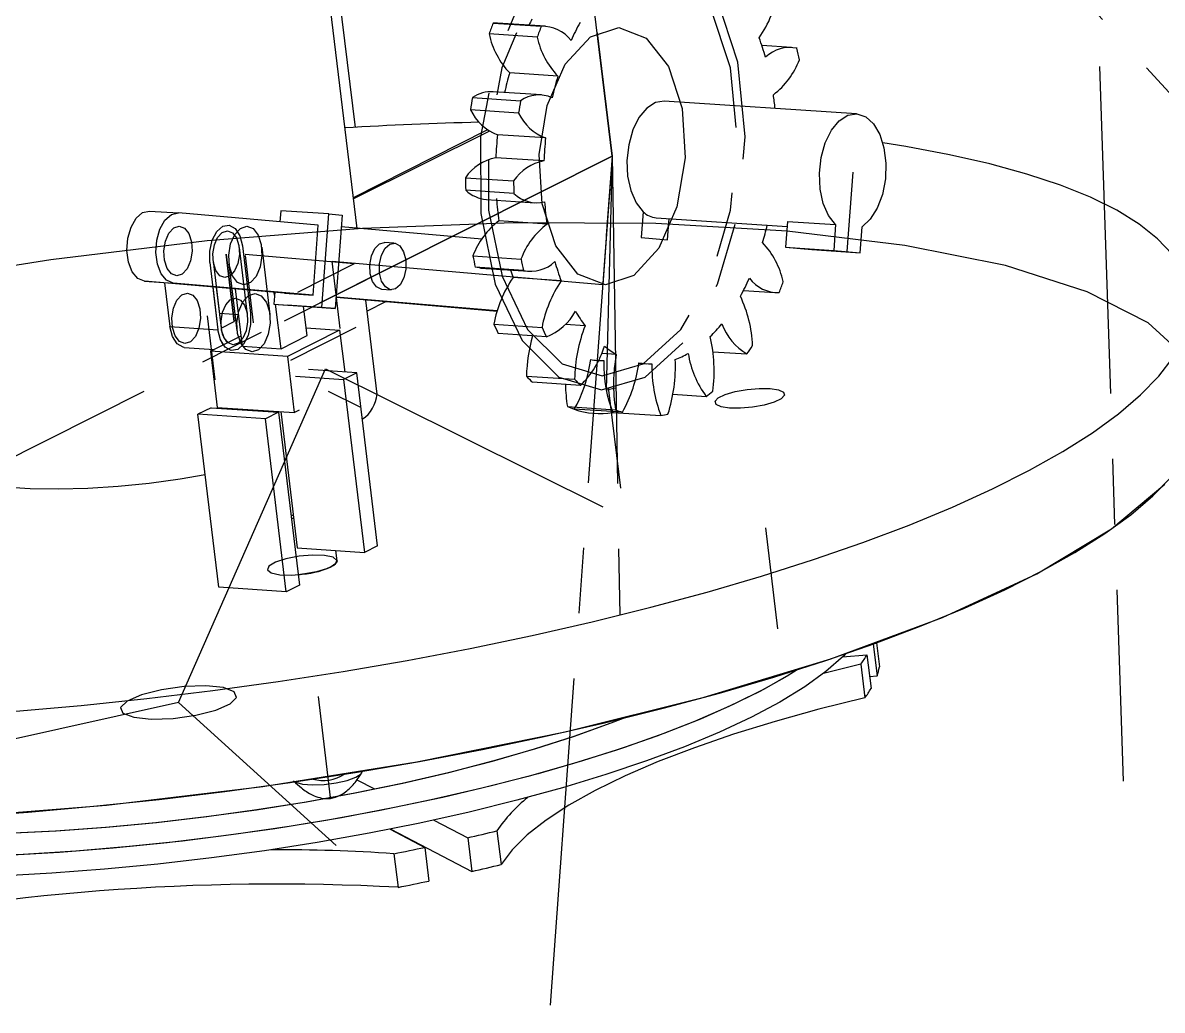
# Model space of a CAD drawing. Header units: millimetres. Extents: x -1795330 to -1787343, y -899964 to -866814.
# Drawn here: x -1787623.4 to -1787579.2, y -899826.58 to -899788.27 of the extents above; entities that cross this region are included whole.
import ezdxf

# ---------------------------------------------------------------- set-up
doc = ezdxf.new("R2010")
doc.units = ezdxf.units.MM
doc.linetypes.add('CENTERX2', pattern=[20.32, 12.7, -2.54, 2.54, -2.54])

msp = doc.modelspace()

# ---------------------------------------------------------------- linework, layer by layer
at = {"color": 7, "linetype": 'Continuous', "lineweight": 25}
for p, q in [((-1787610.497, -899792.326), (-1787613.802, -899764.988)), ((-1787610.431, -899796.246), (-1787612.81, -899776.565)), ((-1787605.156, -899788.281), (-1787603.289, -899788.406)), ((-1787603.125, -899788.405), (-1787604.991, -899788.281)), ((-1787603.445, -899788.827), (-1787605.312, -899788.702)), ((-1787593.576, -899789.228), (-1787594.731, -899789.151)), ((-1787602.646, -899790.341), (-1787604.512, -899790.216)), ((-1787603.283, -899791.07), (-1787605.149, -899790.945)), ((-1787605.956, -899791.171), (-1787604.09, -899791.295)), ((-1787591.058, -899791.803), (-1787598.523, -899791.305)), ((-1787604.167, -899791.77), (-1787606.034, -899791.645)), ((-1787610.576, -899795.046), (-1787605.383, -899792.417)), ((-1787605.298, -899792.473), (-1787610.569, -899795.104)), ((-1787603.12, -899792.738), (-1787604.986, -899792.613)), ((-1787603.185, -899793.631), (-1787605.051, -899793.506)), ((-1787606.226, -899794.283), (-1787604.36, -899794.407)), ((-1787604.352, -899794.889), (-1787606.218, -899794.764)), ((-1787605.409, -899795.129), (-1787603.543, -899795.253)), ((-1787618.483, -899795.574), (-1787617.363, -899795.648)), ((-1787611.934, -899796.116), (-1787617.363, -899795.648)), ((-1787613.394, -899795.564), (-1787613.425, -899795.988)), ((-1787611.527, -899795.688), (-1787613.394, -899795.564)), ((-1787611.792, -899799.31), (-1787611.527, -899795.688)), ((-1787611.527, -899795.688), (-1787611.015, -899795.732)), ((-1787611.015, -899795.732), (-1787611.279, -899799.355)), ((-1787599.339, -899795.6), (-1787599.412, -899796.604)), ((-1787599.339, -899795.6), (-1787599.412, -899796.604)), ((-1787612.132, -899798.833), (-1787611.934, -899796.116)), ((-1787605.596, -899796.662), (-1787611.048, -899796.192)), ((-1787603.065, -899796.079), (-1787604.931, -899795.954)), ((-1787598.826, -899795.835), (-1787593.754, -899796.173)), ((-1787598.387, -899796.693), (-1787598.327, -899795.868)), ((-1787598.387, -899796.693), (-1787598.327, -899795.868)), ((-1787593.74, -899795.974), (-1787593.813, -899796.978)), ((-1787593.74, -899795.974), (-1787591.873, -899796.099)), ((-1787591.873, -899796.099), (-1787591.946, -899797.103)), ((-1787590.921, -899797.191), (-1787590.848, -899796.187)), ((-1787599.412, -899796.604), (-1787598.387, -899796.693)), ((-1787599.412, -899796.604), (-1787598.387, -899796.693)), ((-1787608.991, -899796.818), (-1787609.365, -899796.793)), ((-1787593.813, -899796.978), (-1787592.788, -899797.066)), ((-1787593.813, -899796.978), (-1787591.946, -899797.103)), ((-1787592.788, -899797.066), (-1787590.921, -899797.191)), ((-1787591.946, -899797.103), (-1787590.921, -899797.191)), ((-1787605.94, -899797.312), (-1787604.073, -899797.437)), ((-1787603.981, -899797.879), (-1787605.847, -899797.754)), ((-1787605.64, -899797.787), (-1787603.773, -899797.912)), ((-1787618.681, -899798.29), (-1787617.561, -899798.365)), ((-1787613.252, -899798.758), (-1787618.681, -899798.29)), ((-1787617.897, -899798.358), (-1787617.692, -899800.051)), ((-1787612.132, -899798.833), (-1787617.561, -899798.365)), ((-1787602.514, -899798.281), (-1787604.381, -899798.157)), ((-1787616.026, -899798.519), (-1787615.826, -899800.176)), ((-1787615.891, -899798.531), (-1787615.7, -899800.112)), ((-1787614.874, -899800.815), (-1787615.142, -899798.595)), ((-1787613.624, -899798.726), (-1787613.658, -899799.186)), ((-1787613.632, -899798.835), (-1787613.646, -899798.724)), ((-1787613.252, -899798.758), (-1787612.132, -899798.833)), ((-1787604.995, -899799.447), (-1787611.247, -899798.909)), ((-1787609.486, -899798.605), (-1787609.112, -899798.63)), ((-1787595.444, -899798.653), (-1787594.225, -899798.734)), ((-1787613.658, -899799.186), (-1787611.792, -899799.31)), ((-1787613.658, -899799.186), (-1787613.145, -899799.23)), ((-1787613.381, -899800.914), (-1787613.589, -899799.192)), ((-1787611.279, -899799.355), (-1787613.145, -899799.23)), ((-1787612.369, -899800.406), (-1787612.506, -899799.273)), ((-1787611.792, -899799.31), (-1787611.279, -899799.355)), ((-1787605.002, -899799.469), (-1787611.248, -899798.931)), ((-1787609.654, -899802.671), (-1787610.094, -899799.03)), ((-1787609.324, -899799.096), (-1787610.043, -899799.455)), ((-1787615.77, -899799.531), (-1787615.023, -899799.581)), ((-1787617.692, -899800.051), (-1787615.826, -899800.176)), ((-1787611.107, -899800.197), (-1787613.131, -899801.214)), ((-1787612.405, -899800.11), (-1787611.107, -899800.197)), ((-1787611.107, -899800.197), (-1787610.911, -899801.819)), ((-1787605.125, -899799.964), (-1787603.259, -899800.088)), ((-1787601.588, -899800.023), (-1787602.353, -899799.972)), ((-1787616.118, -899801.015), (-1787614.923, -899800.414)), ((-1787613.381, -899800.914), (-1787612.369, -899800.406)), ((-1787603.09, -899800.447), (-1787604.956, -899800.323)), ((-1787617.136, -899800.866), (-1787615.975, -899800.943)), ((-1787613.131, -899801.214), (-1787616.118, -899801.015)), ((-1787616.118, -899801.015), (-1787615.855, -899803.19)), ((-1787614.874, -899800.815), (-1787613.381, -899800.914)), ((-1787600.377, -899801.133), (-1787600.942, -899801.095)), ((-1787596.628, -899801.029), (-1787595.312, -899801.117)), ((-1787613.131, -899801.214), (-1787612.868, -899803.39)), ((-1787599.507, -899801.476), (-1787599.204, -899801.497)), ((-1787612.818, -899801.98), (-1787610.952, -899802.104)), ((-1787610.446, -899801.85), (-1787612.312, -899801.725)), ((-1787610.446, -899801.85), (-1787610.952, -899802.104)), ((-1787609.634, -899808.561), (-1787610.446, -899801.85)), ((-1787603.861, -899801.977), (-1787601.995, -899802.102)), ((-1787610.952, -899802.104), (-1787610.14, -899808.816)), ((-1787601.767, -899802.342), (-1787603.633, -899802.218)), ((-1787598.181, -899802.676), (-1787596.893, -899802.762)), ((-1787616.095, -899803.202), (-1787616.601, -899803.456)), ((-1787616.095, -899803.202), (-1787613.482, -899803.376)), ((-1787615.855, -899803.19), (-1787612.868, -899803.39)), ((-1787614.201, -899803.301), (-1787614.198, -899803.328)), ((-1787612.868, -899803.39), (-1787612.66, -899803.285)), ((-1787602.273, -899803.155), (-1787600.407, -899803.28)), ((-1787600.142, -899803.379), (-1787602.008, -899803.254)), ((-1787615.789, -899810.168), (-1787616.601, -899803.456)), ((-1787613.988, -899803.631), (-1787616.601, -899803.456)), ((-1787613.482, -899803.376), (-1787613.988, -899803.631)), ((-1787613.176, -899810.342), (-1787613.988, -899803.631)), ((-1787613.482, -899803.376), (-1787612.67, -899810.088)), ((-1787613.392, -899803.355), (-1787612.753, -899808.641)), ((-1787600.515, -899803.383), (-1787598.648, -899803.507)), ((-1787612.906, -899807.379), (-1787612.997, -899807.386)), ((-1787612.753, -899808.641), (-1787610.14, -899808.816)), ((-1787609.634, -899808.561), (-1787610.14, -899808.816)), ((-1787611.208, -899809.144), (-1787611.257, -899808.741)), ((-1787613.176, -899810.342), (-1787615.789, -899810.168)), ((-1787612.67, -899810.088), (-1787613.176, -899810.342)), ((-1787590.413, -899812.375), (-1787590.265, -899813.601)), ((-1787590.285, -899812.328), (-1787590.173, -899813.257)), ((-1787591.603, -899812.869), (-1787590.656, -899812.795)), ((-1787590.656, -899812.795), (-1787590.498, -899814.1)), ((-1787590.89, -899813.15), (-1787592.347, -899813.51)), ((-1787590.89, -899813.15), (-1787590.732, -899814.455)), ((-1787590.556, -899813.624), (-1787590.265, -899813.601)), ((-1787610.44, -899817.638), (-1787609.76, -899817.994)), ((-1787611.514, -899818.318), (-1787611.495, -899818.328)), ((-1787611.501, -899818.305), (-1787611.466, -899818.323)), ((-1787607.455, -899819.202), (-1787606.142, -899819.889)), ((-1787609.154, -899819.555), (-1787607.808, -899820.26)), ((-1787609.126, -899819.549), (-1787605.985, -899821.194)), ((-1787605.005, -899819.615), (-1787604.847, -899820.921)), ((-1787606.142, -899819.889), (-1787605.985, -899821.194)), ((-1787609, -899820.504), (-1787608.843, -899821.81)), ((-1787607.808, -899820.26), (-1787607.65, -899821.565))]:
    msp.add_line(p, q, dxfattribs=at)
at = {"color": 7, "linetype": 'CENTERX2'}
for p, q in [((-1787582.299, -899769.651), (-1787580.722, -899817.686)), ((-1787593.513, -899775.011), (-1787570.926, -899799.756)), ((-1787600.541, -899793.445), (-1787626.381, -899806.436)), ((-1787600.541, -899793.445), (-1787604.076, -899841.892)), ((-1787600.541, -899793.445), (-1787600.767, -899802.506)), ((-1787600.541, -899793.445), (-1787600.243, -899811.424)), ((-1787615.509, -899797.247), (-1787615.194, -899799.858)), ((-1787600.767, -899802.506), (-1787600.392, -899802.434))]:
    msp.add_line(p, q, dxfattribs=at)
at = {"color": 7, "linetype": 'Continuous'}
for p, q in [((-1787600.541, -899793.445), (-1787602.845, -899774.388)), ((-1787600.541, -899793.445), (-1787601.12, -899788.659)), ((-1787601.12, -899788.659), (-1787600.541, -899793.445)), ((-1787600.541, -899793.445), (-1787613.262, -899799.841)), ((-1787609.052, -899797.724), (-1787600.541, -899793.445)), ((-1787600.541, -899793.445), (-1787609.052, -899797.724)), ((-1787600.541, -899793.445), (-1787609.052, -899797.724)), ((-1787600.541, -899793.445), (-1787608.952, -899797.674)), ((-1787600.541, -899793.445), (-1787600.904, -899798.426)), ((-1787600.541, -899793.445), (-1787600.904, -899798.426)), ((-1787600.541, -899793.445), (-1787600.766, -899796.524)), ((-1787591.209, -899794.068), (-1787591.434, -899797.147)), ((-1787615.003, -899796.993), (-1787614.688, -899799.604)), ((-1787614.877, -899796.929), (-1787614.561, -899799.54)), ((-1787614.13, -899796.979), (-1787613.815, -899799.59)), ((-1787616.142, -899797.565), (-1787615.826, -899800.176)), ((-1787616.015, -899797.502), (-1787615.7, -899800.112)), ((-1787615.194, -899799.858), (-1787615.509, -899797.247)), ((-1787610.545, -899797.624), (-1787614.776, -899797.26)), ((-1787614.447, -899799.908), (-1787614.763, -899797.297)), ((-1787611.088, -899800.132), (-1787611.403, -899797.521)), ((-1787611.403, -899797.521), (-1787600.904, -899798.426)), ((-1787615.08, -899800.226), (-1787615.395, -899797.615)), ((-1787610.545, -899797.624), (-1787612.738, -899798.727)), ((-1787611.245, -899798.827), (-1787609.052, -899797.724)), ((-1787609.052, -899797.724), (-1787611.245, -899798.827)), ((-1787616.248, -899799.641), (-1787615.949, -899802.118)), ((-1787615.7, -899800.112), (-1787615.194, -899799.858)), ((-1787610.481, -899800.094), (-1787613.011, -899801.366)), ((-1787617.353, -899814.638), (-1787611.652, -899801.693)), ((-1787611.652, -899801.693), (-1787600.896, -899807.049)), ((-1787600.689, -899802.413), (-1787600.215, -899806.329)), ((-1787611.546, -899802.564), (-1787610.327, -899803.171)), ((-1787594.593, -899807.864), (-1787594.119, -899811.78)), ((-1787617.353, -899814.638), (-1787637.309, -899819.077)), ((-1787617.353, -899814.638), (-1787611.246, -899820.185)), ((-1787617.353, -899814.638), (-1787611.246, -899820.185)), ((-1787611.944, -899814.405), (-1787611.471, -899818.321))]:
    msp.add_line(p, q, dxfattribs=at)
at = {"color": 7, "linetype": 'CENTERX2', "flags": 128}
for points in [[(-1787605.636, -899795.671), (-1787605.079, -899798.404), (-1787604.029, -899800.599), (-1787602.602, -899802.02), (-1787600.951, -899802.511), (-1787599.256, -899802.02), (-1787597.7, -899800.6), (-1787596.452, -899798.404), (-1787595.647, -899795.671), (-1787595.373, -899792.697), (-1787595.658, -899789.804), (-1787596.473, -899787.305), (-1787597.728, -899785.472), (-1787599.288, -899784.503), (-1787600.984, -899784.503), (-1787602.632, -899785.472), (-1787604.054, -899787.305), (-1787605.094, -899789.803), (-1787605.642, -899792.696), (-1787605.636, -899795.671)], [(-1787605.329, -899795.536), (-1787604.805, -899798.105), (-1787603.819, -899800.168), (-1787602.478, -899801.503), (-1787600.927, -899801.965), (-1787599.334, -899801.503), (-1787597.872, -899800.168), (-1787596.699, -899798.105), (-1787595.942, -899795.537), (-1787595.684, -899792.742), (-1787595.953, -899790.023), (-1787596.718, -899787.675), (-1787597.898, -899785.953), (-1787599.364, -899785.042), (-1787600.957, -899785.042), (-1787602.506, -899785.952), (-1787603.842, -899787.675), (-1787604.82, -899790.023), (-1787605.334, -899792.741), (-1787605.329, -899795.536)]]:
    msp.add_lwpolyline(points, dxfattribs=at)
at = {"color": 7, "linetype": 'Continuous', "lineweight": 25, "flags": 128}
for points in [[(-1787604.991, -899788.281), (-1787605.001, -899788.28), (-1787605.156, -899788.281)], [(-1787598.523, -899791.305), (-1787598.861, -899791.36), (-1787599.199, -899791.578), (-1787599.498, -899791.943), (-1787599.736, -899792.429), (-1787599.895, -899792.999), (-1787599.964, -899793.612), (-1787599.938, -899794.221), (-1787599.818, -899794.782), (-1787599.613, -899795.254), (-1787599.339, -899795.6)], [(-1787591.873, -899796.099), (-1787592.148, -899795.752), (-1787592.352, -899795.281), (-1787592.472, -899794.719), (-1787592.499, -899794.11), (-1787592.43, -899793.497), (-1787592.271, -899792.927), (-1787592.033, -899792.441), (-1787591.734, -899792.076), (-1787591.396, -899791.858), (-1787591.044, -899791.804), (-1787590.705, -899791.918), (-1787590.403, -899792.191), (-1787590.16, -899792.603), (-1787589.996, -899793.123), (-1787589.921, -899793.713), (-1787589.942, -899794.33), (-1787590.056, -899794.928), (-1787590.256, -899795.461), (-1787590.527, -899795.892), (-1787590.848, -899796.187)], [(-1787578.82, -899797.241), (-1787579.381, -899796.647), (-1787580.098, -899796.08), (-1787580.967, -899795.544), (-1787581.985, -899795.04), (-1787583.147, -899794.571), (-1787584.45, -899794.138), (-1787585.887, -899793.743), (-1787587.455, -899793.387), (-1787589.145, -899793.073), (-1787590.044, -899792.929)], [(-1787618.681, -899798.29), (-1787618.938, -899798.186), (-1787619.152, -899797.93), (-1787619.298, -899797.554), (-1787619.357, -899797.103), (-1787619.322, -899796.631), (-1787619.198, -899796.196), (-1787619, -899795.849), (-1787618.752, -899795.633), (-1787618.483, -899795.574)], [(-1787617.561, -899798.365), (-1787617.818, -899798.261), (-1787618.032, -899798.005), (-1787618.178, -899797.629), (-1787618.237, -899797.177), (-1787618.202, -899796.706), (-1787618.079, -899796.27), (-1787617.881, -899795.924), (-1787617.632, -899795.708), (-1787617.363, -899795.648)], [(-1787609.938, -899797.655), (-1787609.873, -899797.312), (-1787609.741, -899797.027), (-1787609.56, -899796.846), (-1787609.365, -899796.793)], [(-1787609.558, -899797.978), (-1787609.56, -899797.626), (-1787609.484, -899797.288), (-1787609.343, -899797.017), (-1787609.157, -899796.854), (-1787608.955, -899796.823), (-1787608.768, -899796.929), (-1787608.625, -899797.156), (-1787608.546, -899797.47), (-1787608.544, -899797.822), (-1787608.62, -899798.159), (-1787608.761, -899798.431), (-1787608.947, -899798.594), (-1787609.148, -899798.625), (-1787609.335, -899798.519), (-1787609.479, -899798.292), (-1787609.558, -899797.978)], [(-1787609.486, -899798.605), (-1787609.491, -899798.605), (-1787609.682, -899798.519), (-1787609.834, -899798.308), (-1787609.924, -899798.005), (-1787609.938, -899797.655)], [(-1787605.64, -899797.787), (-1787605.694, -899797.782), (-1787605.847, -899797.754)], [(-1787617.136, -899800.866), (-1787617.181, -899800.86), (-1787617.414, -899800.727), (-1787617.594, -899800.443), (-1787617.692, -899800.051)], [(-1787615.621, -899800.765), (-1787615.728, -899800.568), (-1787615.826, -899800.176)], [(-1787623.666, -899814.975), (-1787621.127, -899814.752), (-1787618.579, -899814.484), (-1787616.031, -899814.175), (-1787613.493, -899813.825), (-1787610.976, -899813.434), (-1787608.489, -899813.006), (-1787606.042, -899812.541), (-1787603.645, -899812.041), (-1787601.307, -899811.509), (-1787599.038, -899810.946), (-1787596.847, -899810.355), (-1787594.741, -899809.738), (-1787592.73, -899809.097), (-1787590.821, -899808.435), (-1787589.022, -899807.755), (-1787587.341, -899807.059), (-1787585.782, -899806.35), (-1787584.354, -899805.63), (-1787583.061, -899804.904), (-1787581.908, -899804.173), (-1787580.901, -899803.44), (-1787580.043, -899802.708), (-1787579.337, -899801.981), (-1787578.786, -899801.26)], [(-1787596.51, -899803.075), (-1787596.547, -899802.955), (-1787596.422, -899802.821), (-1787596.149, -899802.689), (-1787595.762, -899802.575), (-1787595.307, -899802.493), (-1787594.839, -899802.452), (-1787594.415, -899802.458), (-1787594.086, -899802.509), (-1787593.891, -899802.601), (-1787593.854, -899802.72), (-1787593.979, -899802.854), (-1787594.252, -899802.986), (-1787594.639, -899803.1), (-1787595.094, -899803.182), (-1787595.561, -899803.223), (-1787595.985, -899803.217), (-1787596.315, -899803.166), (-1787596.51, -899803.075)], [(-1787626.8, -899805.707), (-1787626.491, -899805.828), (-1787625.823, -899806.018), (-1787625.027, -899806.167), (-1787624.118, -899806.274), (-1787623.112, -899806.336), (-1787622.026, -899806.352), (-1787620.88, -899806.322), (-1787619.695, -899806.246), (-1787618.492, -899806.125), (-1787617.291, -899805.963), (-1787616.317, -899805.799)], [(-1787625.712, -899819.071), (-1787623.193, -899818.891), (-1787620.654, -899818.667), (-1787618.106, -899818.4), (-1787615.557, -899818.091), (-1787613.02, -899817.74), (-1787610.502, -899817.35), (-1787608.015, -899816.922), (-1787605.569, -899816.457), (-1787603.172, -899815.957), (-1787600.834, -899815.425), (-1787598.565, -899814.862), (-1787596.373, -899814.271), (-1787594.268, -899813.654), (-1787592.257, -899813.013), (-1787590.348, -899812.351), (-1787588.549, -899811.671), (-1787586.867, -899810.975), (-1787585.309, -899810.266), (-1787583.881, -899809.546), (-1787582.588, -899808.82), (-1787581.435, -899808.088), (-1787580.428, -899807.356), (-1787579.569, -899806.624), (-1787578.863, -899805.897)], [(-1787612.891, -899807.497), (-1787612.921, -899807.5), (-1787612.982, -899807.505)], [(-1787611.208, -899809.144), (-1787611.214, -899809.19), (-1787611.339, -899809.324), (-1787611.612, -899809.456), (-1787611.999, -899809.57), (-1787612.454, -899809.652), (-1787612.72, -899809.681)], [(-1787611.208, -899809.144), (-1787611.249, -899809.247), (-1787611.441, -899809.382)], [(-1787591.487, -899812.753), (-1787591.57, -899812.836), (-1787592.245, -899813.431), (-1787593.068, -899814.026), (-1787594.035, -899814.62), (-1787595.139, -899815.208), (-1787596.374, -899815.787), (-1787597.732, -899816.354), (-1787599.207, -899816.906), (-1787600.789, -899817.438), (-1787602.468, -899817.948), (-1787604.236, -899818.433), (-1787606.081, -899818.89), (-1787607.993, -899819.317), (-1787609.961, -899819.711), (-1787611.973, -899820.069), (-1787614.017, -899820.39), (-1787616.081, -899820.671), (-1787618.154, -899820.911), (-1787620.222, -899821.109), (-1787622.275, -899821.264), (-1787624.299, -899821.374)], [(-1787593.358, -899813.371), (-1787593.61, -899813.529), (-1787594.645, -899814.121), (-1787595.814, -899814.706), (-1787597.111, -899815.28), (-1787598.528, -899815.84), (-1787600.057, -899816.383), (-1787601.689, -899816.906), (-1787603.414, -899817.404), (-1787605.222, -899817.877), (-1787607.103, -899818.32), (-1787609.046, -899818.731), (-1787611.038, -899819.108), (-1787613.069, -899819.448), (-1787615.126, -899819.75), (-1787617.198, -899820.012), (-1787619.272, -899820.231), (-1787621.336, -899820.408), (-1787623.377, -899820.541), (-1787625.384, -899820.628)], [(-1787593.358, -899813.371), (-1787593.747, -899813.613), (-1787594.813, -899814.21), (-1787596.015, -899814.8), (-1787597.347, -899815.378), (-1787598.8, -899815.941), (-1787600.366, -899816.486), (-1787602.035, -899817.01), (-1787603.797, -899817.509), (-1787605.642, -899817.98), (-1787607.559, -899818.42), (-1787609.536, -899818.828), (-1787611.561, -899819.2), (-1787613.622, -899819.534), (-1787615.706, -899819.828), (-1787617.802, -899820.08), (-1787619.897, -899820.289), (-1787621.977, -899820.454), (-1787624.031, -899820.574)], [(-1787590.732, -899814.455), (-1787592.516, -899814.901), (-1787594.22, -899815.375), (-1787595.834, -899815.873), (-1787597.347, -899816.394), (-1787598.751, -899816.932), (-1787600.035, -899817.486), (-1787601.193, -899818.051), (-1787602.216, -899818.624), (-1787603.098, -899819.201), (-1787603.833, -899819.779), (-1787604.418, -899820.353), (-1787604.847, -899820.921)], [(-1787633.96, -899819.342), (-1787632.648, -899819.498), (-1787631.082, -899819.632), (-1787629.426, -899819.72), (-1787627.689, -899819.763), (-1787625.886, -899819.76), (-1787624.026, -899819.71), (-1787622.123, -899819.616), (-1787620.19, -899819.476), (-1787618.239, -899819.292), (-1787616.283, -899819.065), (-1787614.336, -899818.798), (-1787612.411, -899818.49), (-1787610.52, -899818.145), (-1787608.677, -899817.765), (-1787606.893, -899817.353), (-1787605.18, -899816.91), (-1787603.55, -899816.441), (-1787602.014, -899815.948), (-1787600.582, -899815.434), (-1787600.104, -899815.249)], [(-1787633.96, -899819.342), (-1787632.625, -899819.5), (-1787631.058, -899819.633), (-1787629.401, -899819.721), (-1787627.665, -899819.763), (-1787625.861, -899819.759), (-1787624.002, -899819.709), (-1787622.099, -899819.614), (-1787620.167, -899819.474), (-1787618.216, -899819.29), (-1787616.262, -899819.063), (-1787614.316, -899818.795), (-1787612.392, -899818.487), (-1787610.502, -899818.142), (-1787608.66, -899817.762), (-1787606.877, -899817.349), (-1787605.166, -899816.906), (-1787603.538, -899816.437), (-1787602.003, -899815.944), (-1787600.573, -899815.431), (-1787600.104, -899815.249)], [(-1787612.849, -899817.715), (-1787612.81, -899817.736), (-1787612.546, -899817.809), (-1787612.165, -899817.839), (-1787611.713, -899817.822), (-1787611.244, -899817.76), (-1787610.816, -899817.661), (-1787610.479, -899817.537), (-1787610.275, -899817.402), (-1787610.224, -899817.304)]]:
    msp.add_lwpolyline(points, dxfattribs=at)
at = {"color": 7, "linetype": 'Continuous', "flags": 128}
for points in [[(-1787603.372, -899793.384), (-1787603.057, -899791.48), (-1787602.358, -899789.876), (-1787601.384, -899788.815), (-1787600.281, -899788.459), (-1787599.217, -899788.862), (-1787598.355, -899789.963), (-1787597.826, -899791.594), (-1787597.71, -899793.506), (-1787598.025, -899795.41), (-1787598.724, -899797.014), (-1787599.698, -899798.075), (-1787600.801, -899798.431), (-1787601.865, -899798.028), (-1787602.727, -899796.927), (-1787603.256, -899795.297), (-1787603.372, -899793.384)], [(-1787578.239, -899801.298), (-1787579.746, -899799.913), (-1787582.112, -899798.702), (-1787585.283, -899797.692), (-1787589.19, -899796.904), (-1787593.745, -899796.357), (-1787598.846, -899796.063), (-1787604.379, -899796.028), (-1787610.221, -899796.254), (-1787616.241, -899796.735), (-1787622.305, -899797.46), (-1787628.276, -899798.413)], [(-1787617.924, -899797.111), (-1787617.863, -899796.742), (-1787617.728, -899796.431), (-1787617.539, -899796.225), (-1787617.325, -899796.156), (-1787617.119, -899796.234), (-1787616.952, -899796.448), (-1787616.849, -899796.764), (-1787616.827, -899797.135), (-1787616.888, -899797.504), (-1787617.023, -899797.815), (-1787617.212, -899798.02), (-1787617.426, -899798.09), (-1787617.632, -899798.011), (-1787617.799, -899797.798), (-1787617.902, -899797.482), (-1787617.924, -899797.111)], [(-1787616.142, -899797.565), (-1787616.144, -899797.125), (-1787616.049, -899796.703), (-1787615.873, -899796.364), (-1787615.641, -899796.16), (-1787615.389, -899796.121), (-1787615.155, -899796.253), (-1787614.975, -899796.537), (-1787614.877, -899796.929)], [(-1787615.406, -899797.283), (-1787615.334, -899796.851), (-1787615.176, -899796.486), (-1787614.954, -899796.245), (-1787614.703, -899796.164), (-1787614.462, -899796.256), (-1787614.266, -899796.506), (-1787614.146, -899796.876), (-1787614.119, -899797.311), (-1787614.191, -899797.744), (-1787614.35, -899798.108), (-1787614.571, -899798.349), (-1787614.822, -899798.43), (-1787615.063, -899798.339), (-1787615.259, -899798.089), (-1787615.38, -899797.718), (-1787615.406, -899797.283)], [(-1787616.024, -899797.236), (-1787615.967, -899796.89), (-1787615.84, -899796.598), (-1787615.662, -899796.406), (-1787615.462, -899796.341), (-1787615.268, -899796.414), (-1787615.112, -899796.614), (-1787615.016, -899796.911), (-1787614.994, -899797.259), (-1787615.052, -899797.605), (-1787615.179, -899797.896), (-1787615.356, -899798.089), (-1787615.557, -899798.154), (-1787615.75, -899798.081), (-1787615.907, -899797.881), (-1787616.003, -899797.584), (-1787616.024, -899797.236)], [(-1787617.616, -899799.721), (-1787617.554, -899799.347), (-1787617.417, -899799.032), (-1787617.226, -899798.823), (-1787617.009, -899798.753), (-1787616.8, -899798.832), (-1787616.63, -899799.049), (-1787616.526, -899799.369), (-1787616.503, -899799.745), (-1787616.565, -899800.12), (-1787616.703, -899800.435), (-1787616.894, -899800.644), (-1787617.111, -899800.714), (-1787617.32, -899800.634), (-1787617.49, -899800.418), (-1787617.594, -899800.097), (-1787617.616, -899799.721)], [(-1787615.09, -899799.894), (-1787615.019, -899799.461), (-1787614.86, -899799.097), (-1787614.639, -899798.856), (-1787614.388, -899798.775), (-1787614.146, -899798.866), (-1787613.95, -899799.116), (-1787613.83, -899799.487), (-1787613.804, -899799.922), (-1787613.875, -899800.354), (-1787614.034, -899800.719), (-1787614.256, -899800.96), (-1787614.506, -899801.041), (-1787614.748, -899800.949), (-1787614.944, -899800.699), (-1787615.064, -899800.329), (-1787615.09, -899799.894)], [(-1787615.708, -899799.847), (-1787615.651, -899799.501), (-1787615.524, -899799.209), (-1787615.347, -899799.016), (-1787615.146, -899798.951), (-1787614.953, -899799.025), (-1787614.796, -899799.225), (-1787614.7, -899799.521), (-1787614.679, -899799.869), (-1787614.736, -899800.215), (-1787614.863, -899800.507), (-1787615.04, -899800.7), (-1787615.241, -899800.765), (-1787615.434, -899800.691), (-1787615.591, -899800.491), (-1787615.687, -899800.195), (-1787615.708, -899799.847)], [(-1787614.561, -899799.54), (-1787614.559, -899799.98), (-1787614.653, -899800.402), (-1787614.83, -899800.741), (-1787615.062, -899800.946), (-1787615.314, -899800.985), (-1787615.548, -899800.852), (-1787615.728, -899800.568), (-1787615.826, -899800.176)], [(-1787602.014, -899803.264), (-1787601.9, -899803.06), (-1787601.795, -899802.843), (-1787601.699, -899802.614), (-1787601.612, -899802.374), (-1787601.536, -899802.124), (-1787601.47, -899801.867), (-1787601.415, -899801.603), (-1787601.371, -899801.334)], [(-1787601.371, -899801.334), (-1787601.308, -899801.345), (-1787601.245, -899801.354), (-1787601.182, -899801.362), (-1787601.119, -899801.368), (-1787601.056, -899801.373), (-1787600.992, -899801.376), (-1787600.929, -899801.377), (-1787600.865, -899801.377)], [(-1787600.865, -899801.377), (-1787600.861, -899801.65), (-1787600.845, -899801.92), (-1787600.817, -899802.186), (-1787600.778, -899802.445), (-1787600.727, -899802.697), (-1787600.666, -899802.94), (-1787600.593, -899803.173), (-1787600.51, -899803.394)], [(-1787602.014, -899803.264), (-1787601.829, -899803.319), (-1787601.644, -899803.363), (-1787601.457, -899803.396), (-1787601.269, -899803.418), (-1787601.08, -899803.428), (-1787600.89, -899803.428), (-1787600.7, -899803.416), (-1787600.51, -899803.394)], [(-1787596.974, -899814.438), (-1787592.055, -899812.946), (-1787587.72, -899811.336), (-1787584.066, -899809.644), (-1787581.174, -899807.908), (-1787579.109, -899806.167)], [(-1787612.157, -899808.921), (-1787612.681, -899808.965), (-1787613.188, -899809.061), (-1787613.599, -899809.195), (-1787613.852, -899809.346), (-1787613.908, -899809.491), (-1787613.759, -899809.608), (-1787613.428, -899809.68), (-1787612.965, -899809.695), (-1787612.44, -899809.65), (-1787611.933, -899809.554), (-1787611.522, -899809.42), (-1787611.27, -899809.269), (-1787611.213, -899809.124), (-1787611.362, -899809.007), (-1787611.693, -899808.935), (-1787612.157, -899808.921)], [(-1787619.094, -899815.214), (-1787618.411, -899815.284), (-1787617.567, -899815.256), (-1787616.691, -899815.134), (-1787615.915, -899814.936), (-1787615.359, -899814.693), (-1787615.106, -899814.441), (-1787615.195, -899814.22), (-1787615.613, -899814.062), (-1787616.296, -899813.991), (-1787617.14, -899814.019), (-1787618.016, -899814.142), (-1787618.791, -899814.339), (-1787619.348, -899814.583), (-1787619.601, -899814.834), (-1787619.511, -899815.056), (-1787619.094, -899815.214)], [(-1787626.169, -899819.099), (-1787620.149, -899818.618), (-1787614.085, -899817.893), (-1787608.113, -899816.939), (-1787602.367, -899815.779), (-1787596.974, -899814.438)]]:
    msp.add_lwpolyline(points, dxfattribs=at)
at = {"color": 7, "linetype": 'Continuous', "lineweight": 25}
for centre, radius, start, end in [((-1787598.725, -899786.199), 4.712, 325.6441, 349.5809), ((-1787592.191, -899793.325), 13.911, 158.7423, 160.5893), ((-1787595.943, -899792.428), 8.821, 150.8762, 152.5518), ((-1787593.694, -899792.757), 9.255, 150.9284, 155.7572), ((-1787602.197, -899788.026), 3.187, 192.2522, 223.4134), ((-1787590.325, -899793.45), 13.911, 158.7423, 160.5893), ((-1787603.246, -899789.804), 1.399, 37.3022, 91.7897), ((-1787600.331, -899788.15), 3.187, 192.2522, 223.4134), ((-1787603.749, -899792.184), 9.514, 15.7239, 20.4645), ((-1787593.65, -899790.598), 1.367, 78.1158, 133.4742), ((-1787607.222, -899792.404), 14.205, 10.9624, 12.7838), ((-1787596.157, -899788.616), 3.079, 307.4463, 339.3442), ((-1787592.48, -899793.803), 12.556, 163.4018, 166.9832), ((-1787590.587, -899793.935), 12.583, 163.4039, 167.3382), ((-1787605.214, -899792.269), 1.326, 87.171, 124.0169), ((-1787589.095, -899794.177), 17.127, 169.8891, 171.497), ((-1787587.228, -899794.302), 17.127, 169.8891, 171.497), ((-1787603.371, -899792.329), 1.259, 66.2677, 124.8133), ((-1787606.754, -899792.857), 12.598, 5.7614, 8.1963), ((-1787604.327, -899790.849), 1.883, 205.0033, 249.5134), ((-1787602.461, -899790.974), 1.883, 205.0033, 249.5134), ((-1787602.446, -899930.046), 137.955, 91.35158, 93.51401), ((-1787591.051, -899794.079), 14.012, 173.9961, 177.6581), ((-1787589.185, -899794.203), 14.012, 173.9961, 177.6581), ((-1787604.715, -899795.291), 1.817, 100.6657, 146.2693), ((-1787602.849, -899795.416), 1.817, 100.6657, 146.2693), ((-1787588.979, -899794.238), 17.247, 180.149, 181.7494), ((-1787587.112, -899794.362), 17.247, 180.149, 181.7494), ((-1787605.291, -899793.786), 1.348, 226.538, 264.9661), ((-1787603.461, -899793.977), 1.275, 225.6367, 283.6905), ((-1787592.301, -899794.138), 12.76, 184.2852, 188.1829), ((-1787590.434, -899794.263), 12.76, 184.2852, 188.1829), ((-1787598.752, -899794.995), 0.843, 225.9223, 264.9824), ((-1787603.059, -899798.399), 3.079, 127.4463, 159.3442), ((-1787601.193, -899798.523), 3.079, 127.4463, 159.3442), ((-1787606.669, -899793.231), 12.486, 343.3944, 346.6109), ((-1787597.019, -899798.989), 3.187, 12.2522, 43.4134), ((-1787591.994, -899794.611), 14.205, 190.9624, 192.7838), ((-1787590.127, -899794.736), 14.205, 190.9624, 192.7838), ((-1787603.699, -899796.542), 1.367, 258.1158, 313.4742), ((-1787593.601, -899794.955), 9.514, 195.7239, 200.4645), ((-1787595.821, -899794.955), 9.139, 198.5626, 200.5096), ((-1787600.491, -899800.816), 4.712, 145.6441, 169.5809), ((-1787598.624, -899800.941), 4.712, 145.6441, 169.5809), ((-1787603.655, -899794.383), 9.255, 330.9284, 335.7572), ((-1787594.104, -899797.335), 1.399, 217.3022, 271.7897), ((-1787607.025, -899793.69), 13.911, 338.7423, 340.5893), ((-1787599.912, -899800.969), 4.822, 2.1122, 25.6806), ((-1787603.862, -899798.419), 2.171, 290.8344, 331.2485), ((-1787596.847, -899796.483), 5.917, 210.2411, 216.7487), ((-1787614.878, -899800.088), 0.822, 181.6978, 225.9609), ((-1787596.335, -899796.05), 9.622, 204.0013, 206.363), ((-1787594.469, -899796.175), 9.622, 204.0013, 206.363), ((-1787596.004, -899802.195), 5.992, 158.7442, 179.1072), ((-1787600.708, -899796.361), 5.696, 314.2549, 320.9296), ((-1787594.171, -899799.174), 2.253, 200.1778, 239.5788), ((-1787597.651, -899802.097), 6.211, 164.256, 178.897), ((-1787602.63, -899801.783), 6.048, 352.5891, 12.8249), ((-1787604.299, -899799.755), 3.62, 314.3774, 342.9719), ((-1787598.673, -899798.166), 3.421, 230.7451, 240.1231), ((-1787594.244, -899802.291), 6.241, 169.304, 189.1158), ((-1787599.238, -899798.227), 3.308, 290.2959, 299.8876), ((-1787593.897, -899800.532), 3.735, 188.6715, 216.6697), ((-1787602.923, -899795.768), 9.303, 324.9001, 327.3153), ((-1787604.688, -899800.805), 5.224, 330.4839, 352.8143), ((-1787599.034, -899798.946), 2.556, 259.3814, 270.7735), ((-1787593.678, -899801.605), 5.322, 178.8885, 200.943), ((-1787604.298, -899801.587), 6.213, 342.5025, 2.3758), ((-1787599.665, -899798.23), 5.626, 221.7628, 225.1404), ((-1787596.397, -899802.191), 5.955, 181.08, 189.3159), ((-1787597.799, -899798.354), 5.626, 221.7628, 225.1404), ((-1787610.956, -899802.567), 1.306, 303.8779, 355.4344), ((-1787600.046, -899798.365), 5.411, 305.6403, 309.1069), ((-1787600.918, -899799.933), 3.496, 247.1974, 251.8362), ((-1787599.052, -899800.057), 3.496, 247.1974, 251.8362), ((-1787599.149, -899800.119), 3.425, 278.3957, 283.0978), ((-1787612.976, -899805.692), 3.997, 273.6845, 292.5925), ((-1787594.02, -899810.829), 3.896, 323.4464, 329.7009), ((-1787592.422, -899812.838), 2.288, 340.5275, 349.4481), ((-1787593.862, -899812.135), 3.896, 323.4464, 329.7009), ((-1787611.749, -899816.139), 1.525, 254.7671, 303.0278), ((-1787600.166, -899822.88), 5.837, 128.6517, 145.9994), ((-1787624.554, -899740.831), 81.174, 283.10954, 283.9353), ((-1787613.447, -899885.172), 64.821, 86.06663, 90.28092), ((-1787626.791, -899730.808), 91.443, 281.21837, 281.98109), ((-1787624.396, -899742.136), 81.174, 283.10954, 283.9353), ((-1787613.558, -899909.823), 88.14, 86.93322, 101.99112), ((-1787626.633, -899732.114), 91.443, 281.21837, 281.98109)]:
    msp.add_arc(centre, radius, start, end, dxfattribs=at)
for points, knots in [([(-1787611.467, -899818.358), (-1787611.336, -899818.327), (-1787611.123, -899818.277), (-1787610.813, -899818.07), (-1787610.518, -899817.78), (-1787610.339, -899817.508), (-1787610.243, -899817.362)], [0, 0, 0, 0, 0.241694, 0.395128, 0.677059, 1, 1, 1, 1]), ([(-1787612.892, -899817.682), (-1787612.794, -899817.774), (-1787612.575, -899817.98), (-1787612.235, -899818.206), (-1787611.887, -899818.34), (-1787611.643, -899818.373), (-1787611.505, -899818.361), (-1787611.467, -899818.358)], [0, 0, 0, 0, 0.249277, 0.558362, 0.747557, 0.930631, 1, 1, 1, 1])]:
    msp.add_open_spline(points, degree=3, knots=knots, dxfattribs=at)
at = {"color": 7, "linetype": 'Continuous'}
for p in [(-1787615.351, -899798.553), (-1787611.245, -899798.827)]:
    msp.add_point(p, dxfattribs=at)

doc.saveas('drawing.dxf')
